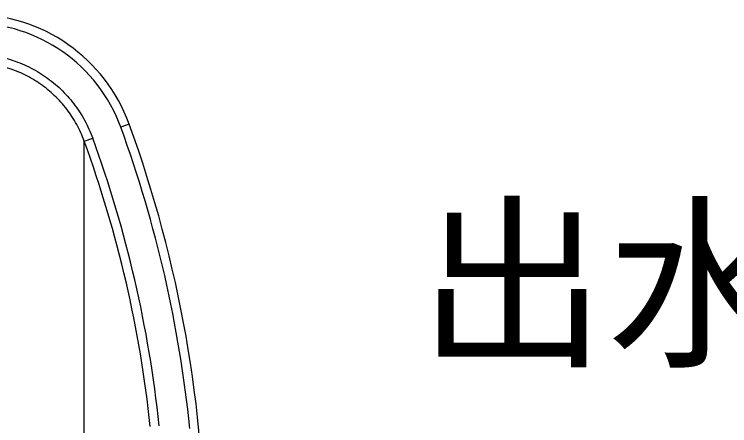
# Model space of a CAD drawing. Header units: millimetres. Extents: x 4664 to 8864, y -38 to 2932.
# Drawn here: x 8281 to 8385.3, y 2232.8 to 2292.8 of the extents above; entities that cross this region are included whole.
import ezdxf

# ---------------------------------------------------------------- set-up
doc = ezdxf.new("R2010")
doc.units = ezdxf.units.MM
doc.styles.add('微軟正黑體-20', font='Microsoft JhengHei.ttf', dxfattribs={"height": 20})

msp = doc.modelspace()

# ---------------------------------------------------------------- linework, layer by layer
at = {"lineweight": 5}
for p, q in [((8297.72, 2276.79), (8296.49, 2276.34)), ((8291.18, 2274.3), (8292.41, 2274.75)), ((8291.18, 2229.79), (8291.18, 2274.3))]:
    msp.add_line(p, q, dxfattribs=at)
for centre, radius, start, end in [((8274.82, 2268.44), 24.38, 20.0316, 90), ((8274.82, 2268.44), 23.07, 20.0316, 90), ((8126.01, 2214.18), 182.77, 339.9684, 20.0316), ((8126.01, 2214.18), 181.47, 5.7604, 20.0316), ((8126.01, 2214.18), 177.08, 6.0323, 20.0012), ((8126.01, 2214.18), 175.77, 6.0323, 20.0012)]:
    msp.add_arc(centre, radius, start, end, dxfattribs=at)
for points, knots in [([(8274.82, 2287.07), (8276.74, 2287.07), (8278.61, 2286.78), (8280.89, 2286.06), (8281.35, 2285.9), (8282.23, 2285.55), (8282.67, 2285.35), (8283.94, 2284.72), (8284.76, 2284.24), (8286.32, 2283.15), (8287.07, 2282.53), (8288.44, 2281.22), (8289.07, 2280.51), (8290.23, 2279.01), (8290.76, 2278.2), (8291.68, 2276.52), (8292.08, 2275.65), (8292.41, 2274.75)], [0, 0, 0, 0, 0.25, 0.25, 0.3125, 0.3125, 0.375, 0.375, 0.5, 0.5, 0.625, 0.625, 0.75, 0.75, 0.875, 0.875, 1, 1, 1, 1]), ([(8291.18, 2274.3), (8290.87, 2275.14), (8290.51, 2275.95), (8289.86, 2277.12), (8289.63, 2277.51), (8289.14, 2278.25), (8288.89, 2278.62), (8288.08, 2279.67), (8287.49, 2280.32), (8286.53, 2281.24), (8286.2, 2281.53), (8285.51, 2282.1), (8285.16, 2282.37), (8284.07, 2283.13), (8283.31, 2283.58), (8282.12, 2284.17), (8281.72, 2284.35), (8280.89, 2284.68), (8280.47, 2284.83), (8279.2, 2285.23), (8278.34, 2285.43), (8276.6, 2285.7), (8275.71, 2285.77), (8274.82, 2285.77)], [0, 0, 0, 0, 0.125, 0.125, 0.1875, 0.1875, 0.25, 0.25, 0.375, 0.375, 0.4375, 0.4375, 0.5, 0.5, 0.625, 0.625, 0.6875, 0.6875, 0.75, 0.75, 0.875, 0.875, 1, 1, 1, 1])]:
    msp.add_open_spline(points, degree=3, knots=knots, dxfattribs=at)

# ---------------------------------------------------------------- texts
at = {"lineweight": 5, "insert": (8339.97, 2252.33), "char_height": 20, "width": 103.118, "attachment_point": 4, "style": '微軟正黑體-20'}
msp.add_mtext('出水方向', dxfattribs=at)

doc.saveas('drawing.dxf')
